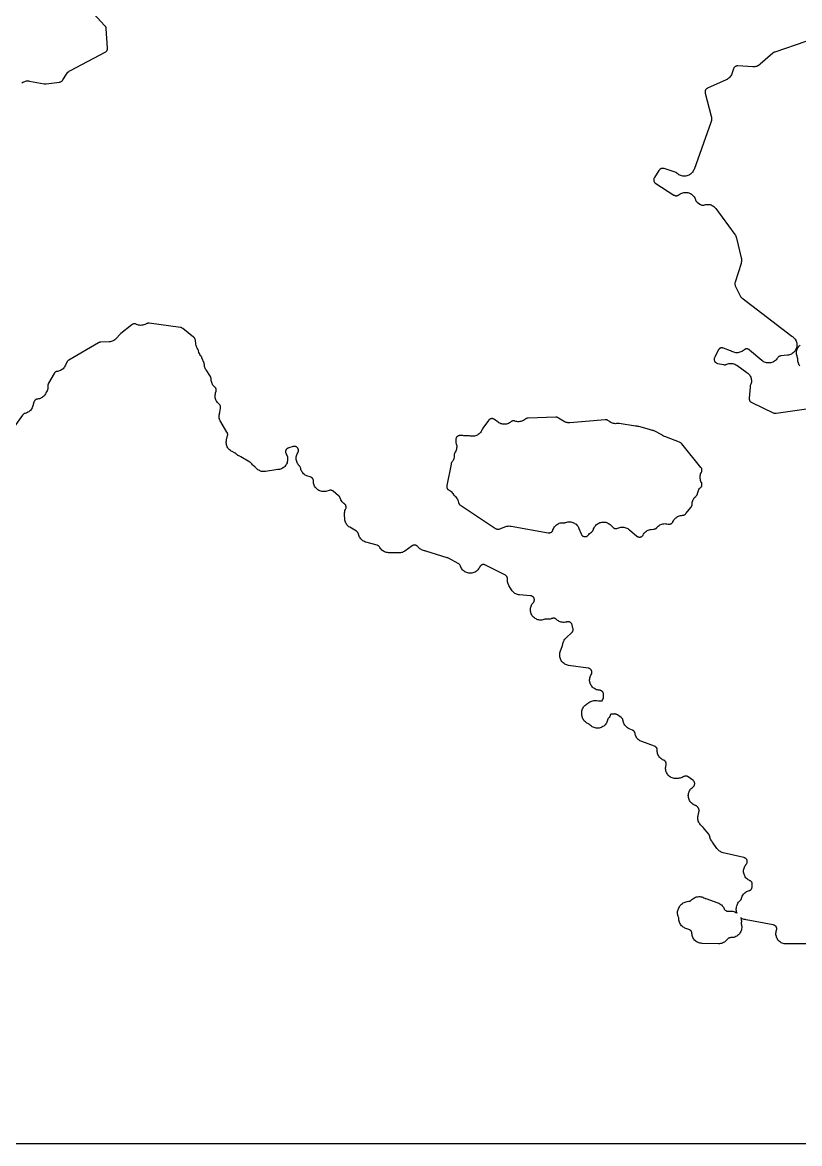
# Model space of a CAD drawing. Header units: metres. Extents: x 0 to 400, y 0 to 202.
# Drawn here: x 145.3 to 194, y -0.3 to 70 of the extents above; entities that cross this region are included whole.
import ezdxf

# ---------------------------------------------------------------- set-up
doc = ezdxf.new("R2010")
doc.units = ezdxf.units.M

msp = doc.modelspace()

# ---------------------------------------------------------------- linework, layer by layer
for points in [[(-0.252, 202.1856), (-0.252, 0.0146), (-0.25, -0.0264), (-0.247, -0.0474), (-0.241, -0.0694), (-0.231, -0.0974), (-0.221, -0.1194), (-0.208, -0.1404), (-0.195, -0.1584), (-0.177, -0.1774), (-0.158, -0.1954), (-0.14, -0.2084), (-0.119, -0.2214), (-0.097, -0.2314), (-0.069, -0.2414), (-0.047, -0.2474), (-0.026, -0.2504), (0.015, -0.2524), (399.985, -0.2524)], [(145.259, 66.1966), (145.312, 66.2296), (145.369, 66.2566), (145.428, 66.2786), (145.489, 66.2936), (145.551, 66.3036), (145.613, 66.3076), (145.676, 66.3056), (145.738, 66.2966), (146.652, 66.1286), (146.697, 66.1236), (146.724, 66.1226), (146.764, 66.1256), (147.611, 66.2346), (147.651, 66.2426), (147.677, 66.2496), (147.699, 66.2586), (147.721, 66.2696), (147.742, 66.2836), (147.76, 66.2976), (147.777, 66.3136), (147.795, 66.3346), (147.819, 66.3686), (148.053, 66.7396), (148.092, 66.7956), (148.137, 66.8476), (148.188, 66.8936), (148.243, 66.9346), (148.302, 66.9696), (150.473, 68.1006), (150.507, 68.1196), (150.52, 68.1296), (150.542, 68.1486), (150.56, 68.1676), (150.574, 68.1856), (150.587, 68.2056), (150.597, 68.2266), (150.605, 68.2486), (150.612, 68.2726), (150.617, 68.2976), (150.618, 68.3216), (150.618, 68.3606), (150.535, 69.5866), (150.53, 69.6266), (150.525, 69.6476), (150.518, 69.6706), (150.506, 69.6976), (150.496, 69.7176), (150.485, 69.7336), (150.459, 69.7636), (149.058, 71.2916)], [(194.362, 68.7726), (192.413, 68.1186), (192.372, 68.1026), (192.349, 68.0906), (192.331, 68.0796), (192.3, 68.0536), (191.503, 67.3476), (191.453, 67.3076), (191.4, 67.2726), (191.343, 67.2436), (191.284, 67.2196), (191.223, 67.2026), (191.16, 67.1906), (191.096, 67.1846), (191.033, 67.1856), (190.101, 67.2436), (190.057, 67.2446), (190.032, 67.2426), (190.012, 67.2386), (189.988, 67.2316), (189.962, 67.2206), (189.939, 67.2086), (189.92, 67.1956), (189.9, 67.1796), (189.882, 67.1606), (189.867, 67.1426), (189.852, 67.1206), (189.84, 67.0976), (189.825, 67.0606), (189.719, 66.7506), (189.694, 66.6886), (189.663, 66.6296), (189.626, 66.5746), (189.583, 66.5226), (189.535, 66.4756), (189.483, 66.4346), (189.426, 66.3986), (189.367, 66.3686), (188.209, 65.8596), (188.174, 65.8416), (188.15, 65.8266), (188.129, 65.8096), (188.111, 65.7926), (188.095, 65.7736), (188.081, 65.7536), (188.069, 65.7306), (188.058, 65.7066), (188.051, 65.6846), (188.047, 65.6606), (188.044, 65.6306), (188.044, 65.6076), (188.046, 65.5856), (188.056, 65.5426), (188.435, 64.0966), (188.448, 64.0336), (188.455, 63.9686), (188.455, 63.9036), (188.449, 63.8386), (188.437, 63.7746), (188.418, 63.7126), (187.356, 60.7676), (187.331, 60.7086), (187.301, 60.6526), (187.265, 60.5996), (187.224, 60.5506), (187.179, 60.5056), (187.13, 60.4656), (187.076, 60.4306), (187.02, 60.4006), (186.961, 60.3766), (186.9, 60.3576), (186.837, 60.3456), (186.773, 60.3406), (186.709, 60.3406), (186.646, 60.3476), (186.584, 60.3606), (186.523, 60.3796), (186.464, 60.4046), (186.408, 60.4346), (186.355, 60.4706), (186.306, 60.5116), (186.276, 60.5396), (186.258, 60.5526), (186.239, 60.5646), (186.213, 60.5766), (186.175, 60.5916), (185.476, 60.8136), (185.436, 60.8246), (185.41, 60.8286), (185.383, 60.8296), (185.36, 60.8286), (185.335, 60.8246), (185.307, 60.8176), (185.285, 60.8096), (185.264, 60.7996), (185.242, 60.7856), (185.219, 60.7686), (185.202, 60.7526), (185.186, 60.7336), (185.16, 60.6976), (184.877, 60.2506), (184.857, 60.2146), (184.846, 60.1886), (184.838, 60.1666), (184.833, 60.1436), (184.83, 60.1176), (184.83, 60.0956), (184.832, 60.0706), (184.836, 60.0456), (184.842, 60.0226), (184.853, 59.9956), (184.862, 59.9766), (184.875, 59.9566), (184.892, 59.9346), (184.907, 59.9196), (184.926, 59.9026), (184.961, 59.8786), (186.095, 59.1616), (186.131, 59.1416), (186.157, 59.1306), (186.179, 59.1226), (186.203, 59.1176), (186.227, 59.1146), (186.249, 59.1146), (186.274, 59.1166), (186.302, 59.1206), (186.325, 59.1276), (186.345, 59.1346), (186.368, 59.1466), (186.39, 59.1606), (186.428, 59.1906), (186.479, 59.2266), (186.534, 59.2576), (186.591, 59.2836), (186.65, 59.3036), (186.712, 59.3176), (186.774, 59.3266), (186.837, 59.3286), (186.899, 59.3246), (186.961, 59.3146), (187.022, 59.2986), (187.081, 59.2776), (187.138, 59.2496), (187.191, 59.2176), (187.241, 59.1796), (187.288, 59.1376), (187.33, 59.0906), (187.367, 59.0396), (187.399, 58.9866), (187.426, 58.9296), (187.448, 58.8706), (187.455, 58.8456), (187.464, 58.8226), (187.475, 58.8016), (187.489, 58.7806), (187.504, 58.7626), (187.522, 58.7436), (187.552, 58.7186), (187.729, 58.5826), (187.762, 58.5596), (187.784, 58.5476), (187.809, 58.5376), (187.835, 58.5286), (187.855, 58.5246), (187.878, 58.5226), (187.908, 58.5216), (187.931, 58.5236), (187.953, 58.5276), (187.979, 58.5356), (188.008, 58.5446), (188.041, 58.5546), (188.104, 58.5686), (188.169, 58.5756), (188.233, 58.5756), (188.298, 58.5706), (188.361, 58.5576), (188.423, 58.5396), (188.483, 58.5146), (188.54, 58.4846), (188.594, 58.4486), (188.644, 58.4076), (188.689, 58.3616), (188.73, 58.3106), (189.911, 56.6946), (189.946, 56.6416), (189.976, 56.5846), (190, 56.5246), (190.018, 56.4636), (190.313, 55.2286), (190.324, 55.1706), (190.33, 55.1116), (190.331, 55.0526), (190.326, 54.9946), (190.315, 54.9366), (190.3, 54.8796), (189.922, 53.7026), (189.911, 53.6616), (189.907, 53.6376), (189.906, 53.6166), (189.906, 53.5926), (189.909, 53.5676), (189.913, 53.5476), (189.922, 53.5226), (189.938, 53.4826), (190.248, 52.8436), (190.266, 52.8106), (190.28, 52.7896), (190.295, 52.7716), (190.312, 52.7546), (190.341, 52.7296), (193.476, 50.3306), (193.514, 50.3046), (193.565, 50.2666), (193.611, 50.2236), (193.653, 50.1766), (193.691, 50.1256), (193.723, 50.0706), (193.75, 50.0136), (193.771, 49.9536), (193.786, 49.8926), (193.795, 49.8296), (193.798, 49.7666), (193.795, 49.7036), (193.785, 49.6406), (193.77, 49.5796), (193.748, 49.5196), (193.721, 49.4626), (193.689, 49.4086), (193.651, 49.3576), (193.608, 49.3106), (193.561, 49.2676), (193.511, 49.2306), (193.456, 49.1976), (193.399, 49.1706), (193.34, 49.1486), (193.278, 49.1336), (193.216, 49.1236), (192.786, 49.0806), (192.747, 49.0746), (192.727, 49.0696), (192.707, 49.0626), (192.68, 49.0496), (192.66, 49.0386), (192.643, 49.0256), (192.622, 49.0076), (192.609, 48.9926), (192.595, 48.9746), (192.577, 48.9456), (192.54, 48.8926), (192.497, 48.8426), (192.45, 48.7976), (192.398, 48.7576), (192.343, 48.7226), (192.284, 48.6936), (192.223, 48.6706), (192.159, 48.6546), (192.095, 48.6446), (192.029, 48.6406), (191.964, 48.6436), (191.899, 48.6536), (191.836, 48.6696), (191.774, 48.6916), (191.715, 48.7206), (191.66, 48.7546), (191.608, 48.7946), (190.834, 49.4516), (190.801, 49.4766), (190.778, 49.4906), (190.757, 49.5006), (190.732, 49.5106), (190.708, 49.5166), (190.684, 49.5206), (190.66, 49.5216), (190.632, 49.5206), (190.61, 49.5176), (190.587, 49.5116), (190.56, 49.5026), (190.539, 49.4926), (190.518, 49.4796), (190.483, 49.4536), (190.451, 49.4276), (190.4, 49.3896), (190.345, 49.3576), (190.286, 49.3296), (190.226, 49.3086), (190.164, 49.2936), (190.1, 49.2846), (190.036, 49.2816), (189.972, 49.2856), (189.908, 49.2956), (189.846, 49.3116), (189.786, 49.3336), (189.729, 49.3616), (189.694, 49.3836), (189.67, 49.3966), (189.634, 49.4106), (189.201, 49.5676), (189.165, 49.5786), (189.139, 49.5836), (189.115, 49.5866), (189.095, 49.5866), (189.068, 49.5846), (189.042, 49.5796), (189.018, 49.5726), (188.997, 49.5646), (188.977, 49.5536), (188.956, 49.5396), (188.937, 49.5246), (188.92, 49.5086), (188.903, 49.4886), (188.889, 49.4696), (188.87, 49.4346), (188.651, 48.9976), (188.635, 48.9586), (188.627, 48.9346), (188.621, 48.9096), (188.619, 48.8846), (188.618, 48.8576), (188.621, 48.8326), (188.625, 48.8106), (188.633, 48.7846), (188.643, 48.7586), (188.654, 48.7386), (188.667, 48.7196), (188.684, 48.6986), (188.702, 48.6816), (188.72, 48.6676), (188.746, 48.6506), (188.767, 48.6396), (188.789, 48.6316), (188.833, 48.6186), (189.206, 48.5356), (189.247, 48.5296), (189.274, 48.5276), (189.294, 48.5276), (189.317, 48.5306), (189.343, 48.5366), (189.369, 48.5446), (189.404, 48.5596), (189.465, 48.5826), (189.529, 48.5986), (189.593, 48.6086), (189.658, 48.6116), (189.724, 48.6086), (189.788, 48.5986), (189.852, 48.5816), (189.913, 48.5596), (189.972, 48.5306), (190.027, 48.4966), (190.672, 48.0496), (190.722, 48.0106), (190.768, 47.9676), (190.81, 47.9206), (190.847, 47.8686), (190.879, 47.8146), (190.905, 47.7566), (190.925, 47.6976), (190.94, 47.6356), (190.949, 47.5736), (190.951, 47.5106), (190.947, 47.4476), (190.937, 47.3846), (190.922, 47.3236), (190.9, 47.2646), (190.882, 47.2206), (190.874, 47.1976), (190.868, 47.1706), (190.863, 47.1296), (190.813, 46.4346), (190.813, 46.3936), (190.814, 46.3686), (190.819, 46.3466), (190.826, 46.3226), (190.836, 46.2966), (190.849, 46.2716), (190.861, 46.2516), (190.875, 46.2346), (190.891, 46.2176), (190.913, 46.2006), (190.934, 46.1856), (190.968, 46.1676), (192.32, 45.5176), (192.357, 45.5026), (192.379, 45.4956), (192.405, 45.4896), (192.428, 45.4876), (192.451, 45.4876), (192.493, 45.4916), (194.543, 45.7936)], [(208.071, 12.2516), (193.135, 12.2516), (193.07, 12.2546), (193.006, 12.2646), (192.944, 12.2806), (192.883, 12.3026), (192.824, 12.3306), (192.769, 12.3646), (192.718, 12.4036), (192.67, 12.4476), (192.628, 12.4966), (192.59, 12.5496), (192.558, 12.6056), (192.531, 12.6646), (192.511, 12.7256), (192.496, 12.7896), (192.489, 12.8536), (192.487, 12.9186), (192.492, 12.9826), (192.504, 13.0466), (192.522, 13.1086), (192.527, 13.1256), (192.534, 13.1506), (192.537, 13.1716), (192.537, 13.1976), (192.536, 13.2226), (192.532, 13.2436), (192.525, 13.2706), (192.517, 13.2936), (192.506, 13.3156), (192.493, 13.3366), (192.478, 13.3566), (192.463, 13.3736), (192.444, 13.3896), (192.423, 13.4046), (192.402, 13.4176), (192.379, 13.4286), (192.358, 13.4356), (192.319, 13.4446), (190.624, 13.7646), (190.562, 13.7736), (190.499, 13.7856), (190.438, 13.8046), (190.378, 13.8286), (190.322, 13.8576), (190.28, 13.8866), (190.298, 13.8326), (190.312, 13.7686), (190.32, 13.7036), (190.322, 13.6386), (190.316, 13.5736), (190.313, 13.5436), (190.312, 13.5186), (190.313, 13.4936), (190.317, 13.4706), (190.319, 13.4646), (190.333, 13.4016), (190.34, 13.3376), (190.342, 13.2726), (190.336, 13.2086), (190.325, 13.1446), (190.307, 13.0826), (190.283, 13.0226), (190.253, 12.9656), (190.218, 12.9116), (190.177, 12.8606), (190.132, 12.8146), (190.082, 12.7736), (190.029, 12.7376), (189.972, 12.7076), (189.912, 12.6826), (189.85, 12.6636), (189.787, 12.6516), (189.723, 12.6456), (189.683, 12.6456), (189.658, 12.6456), (189.628, 12.6446), (189.602, 12.6416), (189.578, 12.6366), (189.556, 12.6296), (189.533, 12.6196), (189.512, 12.6086), (189.491, 12.5946), (189.474, 12.5796), (189.455, 12.5606), (189.442, 12.5436), (189.438, 12.5376), (189.42, 12.5156), (189.399, 12.4886), (189.355, 12.4426), (189.307, 12.4016), (189.256, 12.3656), (189.201, 12.3336), (189.143, 12.3086), (189.083, 12.2886), (189.022, 12.2746), (188.959, 12.2666), (188.896, 12.2646), (187.858, 12.2856), (187.793, 12.2906), (187.728, 12.3016), (187.665, 12.3186), (187.605, 12.3426), (187.546, 12.3726), (187.492, 12.4086), (187.441, 12.4496), (187.394, 12.4946), (187.352, 12.5456), (187.316, 12.5996), (187.285, 12.6576), (187.26, 12.7176), (187.241, 12.7806), (187.229, 12.8446), (187.223, 12.9096), (187.223, 12.9306), (187.219, 12.9586), (187.213, 12.9846), (187.207, 13.0036), (187.197, 13.0256), (187.185, 13.0456), (187.168, 13.0686), (187.152, 13.0876), (187.138, 13.1006), (187.117, 13.1166), (187.093, 13.1326), (187.073, 13.1426), (187.039, 13.1556), (186.85, 13.2186), (186.789, 13.2416), (186.731, 13.2716), (186.676, 13.3066), (186.625, 13.3476), (186.578, 13.3926), (186.536, 13.4426), (186.5, 13.4966), (186.468, 13.5536), (186.443, 13.6136), (186.424, 13.6766), (186.412, 13.7406), (186.406, 13.8056), (186.404, 13.8316), (186.401, 13.8686), (186.395, 13.8956), (186.388, 13.9196), (186.37, 13.9636), (186.35, 14.0236), (186.335, 14.0846), (186.326, 14.1476), (186.323, 14.2116), (186.327, 14.2746), (186.336, 14.3376), (186.352, 14.3996), (186.374, 14.4596), (186.402, 14.5166), (186.435, 14.5706), (186.454, 14.5976), (186.471, 14.6236), (186.49, 14.6516), (186.531, 14.7016), (186.577, 14.7466), (186.627, 14.7876), (186.681, 14.8226), (186.738, 14.8526), (186.797, 14.8766), (186.859, 14.8946), (186.922, 14.9066), (187.039, 14.9226), (187.079, 14.9296), (187.1, 14.9356), (187.122, 14.9446), (187.146, 14.9576), (187.164, 14.9686), (187.183, 14.9846), (187.225, 15.0256), (187.235, 15.0356), (187.285, 15.0786), (187.338, 15.1156), (187.395, 15.1476), (187.455, 15.1736), (187.518, 15.1936), (187.582, 15.2066), (187.647, 15.2136), (187.712, 15.2136), (187.777, 15.2076), (187.841, 15.1946), (187.904, 15.1756), (187.964, 15.1496), (188.022, 15.1186), (188.028, 15.1146), (188.052, 15.1026), (188.087, 15.0886), (188.855, 14.8216), (188.914, 14.7976), (188.971, 14.7686), (189.024, 14.7326), (189.074, 14.6926), (189.119, 14.6486), (189.16, 14.5986), (189.196, 14.5466), (189.226, 14.4896), (189.235, 14.4676), (189.252, 14.4336), (189.264, 14.4146), (189.282, 14.3916), (189.298, 14.3746), (189.316, 14.3596), (189.338, 14.3426), (189.359, 14.3306), (189.38, 14.3216), (189.406, 14.3126), (189.429, 14.3066), (189.451, 14.3046), (189.494, 14.3026), (189.664, 14.3056), (189.729, 14.3036), (189.794, 14.2946), (189.857, 14.2796), (189.919, 14.2576), (189.978, 14.2296), (190.035, 14.1956), (190.045, 14.1876), (190.042, 14.1956), (190.024, 14.2566), (190.011, 14.3196), (190.005, 14.3836), (190.005, 14.4466), (190.011, 14.5106), (190.019, 14.5646), (190.032, 14.6286), (190.051, 14.6906), (190.076, 14.7506), (190.108, 14.8086), (190.144, 14.8616), (190.186, 14.9116), (190.233, 14.9576), (190.255, 14.9766), (190.271, 14.9936), (190.288, 15.0156), (190.299, 15.0336), (190.309, 15.0546), (190.319, 15.0786), (190.331, 15.1256), (190.352, 15.1886), (190.378, 15.2486), (190.411, 15.3066), (190.449, 15.3596), (190.493, 15.4096), (190.541, 15.4546), (190.593, 15.4936), (190.65, 15.5286), (190.709, 15.5566), (190.771, 15.5786), (190.825, 15.5946), (190.846, 15.6036), (190.866, 15.6146), (190.887, 15.6286), (190.909, 15.6466), (190.925, 15.6636), (190.939, 15.6816), (190.953, 15.7026), (190.966, 15.7286), (190.975, 15.7506), (190.981, 15.7726), (190.988, 15.8136), (191.003, 15.9406), (191.006, 15.9796), (191.006, 16.0016), (191.003, 16.0266), (190.998, 16.0496), (190.991, 16.0716), (190.981, 16.0946), (190.97, 16.1146), (190.956, 16.1356), (190.942, 16.1526), (190.925, 16.1696), (190.906, 16.1856), (190.886, 16.1986), (190.865, 16.2106), (190.858, 16.2136), (190.8, 16.2406), (190.746, 16.2736), (190.695, 16.3116), (190.649, 16.3546), (190.606, 16.4016), (190.569, 16.4526), (190.536, 16.5076), (190.509, 16.5646), (190.488, 16.6246), (190.473, 16.6856), (190.464, 16.7486), (190.461, 16.8126), (190.464, 16.8756), (190.474, 16.9386), (190.489, 16.9996), (190.511, 17.0596), (190.538, 17.1166), (190.57, 17.1706), (190.608, 17.2216), (190.616, 17.2306), (190.643, 17.2646), (190.659, 17.2896), (190.669, 17.3076), (190.678, 17.3306), (190.686, 17.3586), (190.69, 17.3786), (190.692, 17.4046), (190.691, 17.4306), (190.689, 17.4556), (190.683, 17.4796), (190.676, 17.5026), (190.667, 17.5236), (190.655, 17.5456), (190.641, 17.5666), (190.625, 17.5846), (190.607, 17.6026), (190.588, 17.6166), (190.565, 17.6316), (190.545, 17.6426), (190.525, 17.6506), (190.483, 17.6616), (189.173, 17.9676), (189.115, 17.9836), (189.059, 18.0056), (189.006, 18.0316), (188.955, 18.0636), (188.907, 18.0996), (188.863, 18.1396), (188.822, 18.1836), (188.786, 18.2316), (188.517, 18.6226), (188.487, 18.6616), (188.459, 18.6956), (188.422, 18.7516), (188.39, 18.8126), (188.365, 18.8756), (188.347, 18.9416), (188.338, 18.9946), (188.331, 19.0226), (188.323, 19.0456), (188.311, 19.0726), (188.299, 19.0946), (188.276, 19.1266), (187.936, 19.5476), (187.909, 19.5776), (187.888, 19.5966), (187.85, 19.6266), (187.799, 19.6686), (187.753, 19.7166), (187.712, 19.7686), (187.677, 19.8246), (187.647, 19.8836), (187.624, 19.9456), (187.607, 20.0086), (187.597, 20.0746), (187.593, 20.1406), (187.596, 20.2066), (187.606, 20.2716), (187.622, 20.3356), (187.639, 20.3876), (187.645, 20.4156), (187.65, 20.4636), (187.66, 20.5256), (187.676, 20.5866), (187.689, 20.6216), (187.682, 20.6336), (187.652, 20.6906), (187.629, 20.7506), (187.628, 20.7526), (187.616, 20.7846), (187.604, 20.8076), (187.59, 20.8276), (187.574, 20.8476), (187.558, 20.8646), (187.539, 20.8796), (187.517, 20.8946), (187.495, 20.9056), (187.469, 20.9166), (187.453, 20.9216), (187.393, 20.9436), (187.336, 20.9706), (187.282, 21.0036), (187.231, 21.0416), (187.185, 21.0846), (187.142, 21.1316), (187.105, 21.1826), (187.073, 21.2366), (187.046, 21.2946), (187.025, 21.3536), (187.009, 21.4156), (187, 21.4776), (186.997, 21.5406), (187, 21.6046), (187.009, 21.6666), (187.025, 21.7286), (187.046, 21.7876), (187.073, 21.8446), (187.105, 21.8996), (187.143, 21.9506), (187.185, 21.9976), (187.232, 22.0396), (187.3, 22.0956), (187.328, 22.1216), (187.343, 22.1396), (187.359, 22.1616), (187.372, 22.1826), (187.381, 22.2006), (187.389, 22.2236), (187.395, 22.2476), (187.399, 22.2736), (187.4, 22.2976), (187.399, 22.3206), (187.395, 22.3476), (187.39, 22.3686), (187.383, 22.3906), (187.371, 22.4166), (187.359, 22.4366), (187.346, 22.4546), (187.331, 22.4726), (187.313, 22.4886), (187.281, 22.5136), (186.994, 22.7146), (186.959, 22.7356), (186.938, 22.7466), (186.916, 22.7546), (186.89, 22.7616), (186.864, 22.7666), (186.84, 22.7676), (186.817, 22.7666), (186.791, 22.7636), (186.766, 22.7576), (186.743, 22.7496), (186.721, 22.7396), (186.675, 22.7126), (186.614, 22.6816), (186.55, 22.6566), (186.485, 22.6386), (186.417, 22.6276), (186.358, 22.6206), (186.356, 22.6206), (186.295, 22.6106), (186.233, 22.6066), (186.17, 22.6086), (186.109, 22.6166), (186.048, 22.6306), (185.989, 22.6496), (185.932, 22.6756), (185.877, 22.7056), (185.826, 22.7416), (185.779, 22.7816), (185.736, 22.8266), (185.697, 22.8756), (185.663, 22.9276), (185.634, 22.9826), (185.61, 23.0406), (185.593, 23.1006), (185.581, 23.1616), (185.575, 23.2236), (185.575, 23.2856), (185.581, 23.3476), (185.593, 23.4086), (185.604, 23.4456), (185.612, 23.4816), (185.615, 23.5046), (185.616, 23.5296), (185.615, 23.5546), (185.61, 23.5806), (185.603, 23.6066), (185.596, 23.6256), (185.585, 23.6486), (185.569, 23.6736), (185.555, 23.6916), (185.537, 23.7096), (185.518, 23.7266), (185.499, 23.7396), (185.476, 23.7526), (185.444, 23.7656), (185.386, 23.7936), (185.332, 23.8276), (185.281, 23.8656), (185.235, 23.9096), (185.193, 23.9576), (185.155, 24.0086), (185.123, 24.0636), (185.097, 24.1216), (185.076, 24.1826), (185.062, 24.2446), (185.053, 24.3076), (185.051, 24.3716), (185.052, 24.4076), (185.05, 24.4336), (185.045, 24.4566), (185.039, 24.4776), (185.029, 24.5016), (185.017, 24.5266), (185.004, 24.5466), (184.988, 24.5656), (184.971, 24.5836), (184.951, 24.5996), (184.932, 24.6126), (184.911, 24.6236), (184.872, 24.6396), (184.084, 24.9216), (184.025, 24.9466), (183.969, 24.9766), (183.915, 25.0126), (183.866, 25.0536), (183.821, 25.0986), (183.78, 25.1486), (183.745, 25.2026), (183.715, 25.2586), (183.691, 25.3186), (183.673, 25.3796), (183.661, 25.4426), (183.661, 25.4446), (183.654, 25.4746), (183.647, 25.4966), (183.637, 25.5176), (183.623, 25.5416), (183.609, 25.5626), (183.594, 25.5796), (183.577, 25.5956), (183.554, 25.6116), (183.532, 25.6256), (183.496, 25.6426), (183.303, 25.7246), (183.246, 25.7516), (183.193, 25.7846), (183.143, 25.8216), (183.096, 25.8636), (183.054, 25.9106), (183.017, 25.9606), (182.985, 26.0136), (182.958, 26.0706), (182.936, 26.1296), (182.921, 26.1896), (182.911, 26.2516), (182.91, 26.2606), (182.906, 26.2786), (182.899, 26.3006), (182.889, 26.3226), (182.876, 26.3446), (182.861, 26.3666), (182.847, 26.3826), (182.829, 26.4006), (182.797, 26.4276), (182.56, 26.6006), (182.527, 26.6226), (182.509, 26.6316), (182.485, 26.6416), (182.46, 26.6496), (182.441, 26.6536), (182.413, 26.6566), (182.388, 26.6566), (182.37, 26.6556), (182.344, 26.6506), (182.281, 26.6416), (182.218, 26.6396), (182.154, 26.6436), (182.138, 26.6466), (182.129, 26.6156), (182.105, 26.5566), (182.076, 26.4996), (182.04, 26.4456), (182, 26.3956), (181.987, 26.3816), (181.974, 26.3636), (181.963, 26.3436), (181.951, 26.3196), (181.943, 26.2946), (181.934, 26.2596), (181.916, 26.1996), (181.892, 26.1406), (181.863, 26.0856), (181.828, 26.0326), (181.789, 25.9836), (181.744, 25.9386), (181.696, 25.8976), (181.644, 25.8626), (181.589, 25.8316), (181.531, 25.8076), (181.471, 25.7886), (181.409, 25.7746), (181.346, 25.7676), (181.283, 25.7666), (181.22, 25.7726), (181.158, 25.7836), (181.098, 25.8006), (181.039, 25.8236), (180.983, 25.8526), (180.93, 25.8866), (180.88, 25.9256), (180.835, 25.9686), (180.817, 25.9876), (180.794, 26.0076), (180.774, 26.0226), (180.754, 26.0346), (180.707, 26.0556), (180.651, 26.0856), (180.598, 26.1196), (180.549, 26.1596), (180.503, 26.2036), (180.463, 26.2516), (180.427, 26.3036), (180.396, 26.3586), (180.371, 26.4166), (180.352, 26.4766), (180.339, 26.5386), (180.337, 26.5546), (180.329, 26.5966), (180.32, 26.6616), (180.318, 26.7276), (180.322, 26.7926), (180.333, 26.8576), (180.351, 26.9206), (180.374, 26.9816), (180.404, 27.0396), (180.439, 27.0946), (180.48, 27.1466), (180.526, 27.1936), (180.576, 27.2356), (180.63, 27.2716), (180.681, 27.3026), (180.703, 27.3186), (180.723, 27.3366), (180.773, 27.3786), (180.827, 27.4146), (180.884, 27.4446), (180.944, 27.4686), (181.007, 27.4876), (181.07, 27.4996), (181.135, 27.5056), (181.2, 27.5046), (181.264, 27.4966), (181.382, 27.4776), (181.425, 27.4726), (181.449, 27.4726), (181.463, 27.4736), (181.527, 27.4756), (181.592, 27.4716), (181.604, 27.4696), (181.606, 27.4786), (181.628, 27.5386), (181.655, 27.5956), (181.664, 27.6116), (181.675, 27.6376), (181.682, 27.6576), (181.687, 27.6816), (181.69, 27.7066), (181.691, 27.7486), (181.687, 27.8816), (181.684, 27.9196), (181.679, 27.9466), (181.672, 27.9716), (181.664, 27.9926), (181.652, 28.0156), (181.64, 28.0346), (181.624, 28.0556), (181.608, 28.0716), (181.589, 28.0876), (181.568, 28.1026), (181.549, 28.1136), (181.525, 28.1246), (181.501, 28.1326), (181.479, 28.1376), (181.452, 28.1416), (181.434, 28.1426), (181.372, 28.1476), (181.311, 28.1596), (181.251, 28.1776), (181.193, 28.2006), (181.138, 28.2296), (181.086, 28.2626), (181.037, 28.3016), (180.992, 28.3446), (180.951, 28.3916), (180.916, 28.4426), (180.885, 28.4966), (180.859, 28.5536), (180.84, 28.6126), (180.826, 28.6736), (180.817, 28.7346), (180.815, 28.7976), (180.819, 28.8596), (180.828, 28.9206), (180.844, 28.9806), (180.865, 29.0396), (180.892, 29.0956), (180.924, 29.1486), (180.924, 29.1496), (180.935, 29.1706), (180.944, 29.1906), (180.95, 29.2116), (180.954, 29.2366), (180.957, 29.2656), (180.957, 29.2886), (180.955, 29.3096), (180.949, 29.3376), (180.942, 29.3596), (180.932, 29.3826), (180.921, 29.4036), (180.907, 29.4236), (180.89, 29.4436), (180.87, 29.4636), (180.852, 29.4776), (180.836, 29.4886), (180.812, 29.5006), (180.788, 29.5106), (180.765, 29.5176), (180.726, 29.5246), (179.502, 29.6946), (179.44, 29.7066), (179.379, 29.7246), (179.32, 29.7476), (179.264, 29.7776), (179.211, 29.8116), (179.161, 29.8516), (179.116, 29.8956), (179.075, 29.9446), (179.039, 29.9966), (179.009, 30.0526), (178.984, 30.1106), (178.964, 30.1706), (178.951, 30.2336), (178.944, 30.2966), (178.943, 30.3596), (178.949, 30.4226), (178.96, 30.4846), (178.978, 30.5456), (179.114, 30.9436), (179.125, 30.9836), (179.133, 31.0306), (179.135, 31.0406), (179.138, 31.0656), (179.151, 31.1236), (179.17, 31.1806), (179.194, 31.2346), (179.223, 31.2876), (179.257, 31.3366), (179.295, 31.3826), (179.337, 31.4246), (179.693, 31.7516), (179.721, 31.7806), (179.734, 31.7966), (179.75, 31.8206), (179.762, 31.8446), (179.771, 31.8666), (179.778, 31.8906), (179.782, 31.9156), (179.784, 31.9406), (179.784, 31.9616), (179.781, 31.9866), (179.771, 32.0296), (179.713, 32.2366), (179.701, 32.2736), (179.691, 32.2946), (179.678, 32.3186), (179.666, 32.3356), (179.651, 32.3526), (179.632, 32.3706), (179.611, 32.3866), (179.59, 32.4006), (179.57, 32.4106), (179.547, 32.4196), (179.525, 32.4266), (179.499, 32.4306), (179.475, 32.4326), (179.455, 32.4326), (179.427, 32.4296), (179.387, 32.4206), (179.359, 32.4136), (179.296, 32.3996), (179.231, 32.3926), (179.166, 32.3926), (179.102, 32.3976), (179.038, 32.4106), (178.976, 32.4286), (178.916, 32.4536), (178.858, 32.4836), (178.804, 32.5206), (178.754, 32.5616), (178.718, 32.5946), (178.697, 32.6106), (178.676, 32.6236), (178.657, 32.6326), (178.633, 32.6416), (178.609, 32.6486), (178.586, 32.6526), (178.564, 32.6536), (178.537, 32.6526), (178.511, 32.6496), (178.49, 32.6456), (178.465, 32.6376), (178.463, 32.6366), (178.435, 32.6276), (178.405, 32.6166), (178.345, 32.6036), (178.285, 32.5946), (178.223, 32.5926), (178.162, 32.5956), (178.134, 32.6006), (178.104, 32.6026), (178.081, 32.6026), (178.055, 32.5996), (178.029, 32.5936), (178.008, 32.5876), (178.002, 32.5856), (177.949, 32.5666), (177.888, 32.5506), (177.826, 32.5406), (177.763, 32.5366), (177.701, 32.5386), (177.638, 32.5476), (177.577, 32.5616), (177.517, 32.5826), (177.46, 32.6086), (177.405, 32.6396), (177.354, 32.6766), (177.307, 32.7176), (177.264, 32.7636), (177.225, 32.8136), (177.192, 32.8666), (177.163, 32.9226), (177.141, 32.9816), (177.124, 33.0416), (177.113, 33.1046), (177.108, 33.1666), (177.11, 33.2296), (177.117, 33.2926), (177.13, 33.3536), (177.15, 33.4136), (177.175, 33.4716), (177.206, 33.5266), (177.241, 33.5786), (177.282, 33.6266), (177.299, 33.6446), (177.313, 33.6626), (177.328, 33.6876), (177.338, 33.7086), (177.345, 33.7296), (177.352, 33.7576), (177.356, 33.7816), (177.357, 33.8056), (177.356, 33.8296), (177.352, 33.8536), (177.345, 33.8816), (177.338, 33.9026), (177.328, 33.9236), (177.313, 33.9486), (177.298, 33.9676), (177.283, 33.9846), (177.264, 34.0016), (177.241, 34.0176), (177.22, 34.0296), (177.201, 34.0386), (177.175, 34.0466), (177.15, 34.0526), (177.112, 34.0576), (176.431, 34.1116), (176.369, 34.1196), (176.308, 34.1336), (176.249, 34.1526), (176.193, 34.1776), (176.138, 34.2086), (176.087, 34.2436), (176.04, 34.2836), (175.996, 34.3286), (175.957, 34.3776), (175.923, 34.4296), (175.765, 34.6986), (175.764, 34.6996), (175.733, 34.7556), (175.707, 34.8136), (175.687, 34.8746), (175.673, 34.9366), (175.665, 35.0006), (175.663, 35.0646), (175.665, 35.0856), (175.665, 35.0936), (175.667, 35.1406), (175.666, 35.1626), (175.662, 35.1846), (175.655, 35.2106), (175.646, 35.2346), (175.635, 35.2556), (175.622, 35.2766), (175.608, 35.2946), (175.589, 35.3136), (175.57, 35.3306), (175.549, 35.3456), (175.514, 35.3656), (174.292, 35.9806), (174.253, 35.9976), (174.23, 36.0056), (174.209, 36.0106), (174.183, 36.0136), (174.159, 36.0146), (174.136, 36.0136), (174.109, 36.0086), (174.086, 36.0026), (174.065, 35.9946), (174.041, 35.9836), (174.022, 35.9716), (174.004, 35.9576), (173.985, 35.9406), (173.969, 35.9226), (173.953, 35.9016), (173.941, 35.8806), (173.924, 35.8456), (173.894, 35.7906), (173.859, 35.7376), (173.818, 35.6886), (173.773, 35.6436), (173.724, 35.6036), (173.671, 35.5686), (173.615, 35.5386), (173.557, 35.5146), (173.496, 35.4956), (173.434, 35.4836), (173.371, 35.4776), (173.307, 35.4776), (173.244, 35.4836), (173.182, 35.4956), (173.121, 35.5146), (173.063, 35.5386), (173.007, 35.5686), (172.954, 35.6036), (172.905, 35.6436), (172.86, 35.6886), (172.819, 35.7376), (172.784, 35.7896), (172.754, 35.8456), (172.73, 35.9046), (172.715, 35.9456), (172.705, 35.9656), (172.692, 35.9876), (172.677, 36.0076), (172.662, 36.0236), (172.644, 36.0396), (172.622, 36.0566), (172.588, 36.0766), (171.966, 36.4106), (171.931, 36.4276), (171.894, 36.4416), (170.555, 36.8636), (170.517, 36.8746), (170.479, 36.8796), (170.415, 36.8936), (170.353, 36.9126), (170.292, 36.9386), (170.235, 36.9706), (170.181, 37.0076), (170.132, 37.0496), (170.086, 37.0976), (170.046, 37.1486), (170.035, 37.1616), (170.019, 37.1766), (170, 37.1916), (169.977, 37.2066), (169.957, 37.2166), (169.933, 37.2266), (169.91, 37.2336), (169.89, 37.2376), (169.864, 37.2396), (169.838, 37.2396), (169.816, 37.2376), (169.794, 37.2336), (169.768, 37.2256), (169.746, 37.2166), (169.725, 37.2056), (169.691, 37.1836), (169.248, 36.8626), (169.197, 36.8296), (169.144, 36.8016), (169.088, 36.7776), (169.03, 36.7606), (168.97, 36.7476), (168.91, 36.7406), (168.85, 36.7396), (168.219, 36.7576), (168.154, 36.7626), (168.09, 36.7746), (168.027, 36.7926), (167.967, 36.8166), (167.909, 36.8466), (167.855, 36.8826), (167.804, 36.9236), (167.758, 36.9686), (167.717, 37.0196), (167.681, 37.0736), (167.655, 37.1156), (167.64, 37.1366), (167.625, 37.1526), (167.606, 37.1696), (167.584, 37.1856), (167.565, 37.1966), (167.542, 37.2076), (167.503, 37.2206), (166.791, 37.4276), (166.731, 37.4476), (166.673, 37.4736), (166.619, 37.5056), (166.568, 37.5426), (166.52, 37.5846), (166.477, 37.6306), (166.439, 37.6806), (166.405, 37.7336), (166.377, 37.7906), (166.355, 37.8496), (166.338, 37.9106), (166.333, 37.9356), (166.325, 37.9596), (166.316, 37.9806), (166.304, 38.0036), (166.291, 38.0236), (166.275, 38.0426), (166.258, 38.0596), (166.24, 38.0746), (166.206, 38.0976), (165.791, 38.3496), (165.741, 38.3846), (165.694, 38.4226), (165.65, 38.4656), (165.611, 38.5126), (165.577, 38.5626), (165.547, 38.6166), (165.523, 38.6726), (165.504, 38.7306), (165.49, 38.7896), (165.482, 38.8506), (165.459, 39.1286), (165.457, 39.1946), (165.462, 39.2616), (165.474, 39.3276), (165.492, 39.3916), (165.517, 39.4536), (165.534, 39.4916), (165.55, 39.5306), (165.557, 39.5536), (165.561, 39.5756), (165.563, 39.6026), (165.562, 39.6306), (165.56, 39.6536), (165.555, 39.6766), (165.547, 39.6996), (165.535, 39.7266), (165.525, 39.7456), (165.512, 39.7636), (165.494, 39.7836), (165.474, 39.8036), (165.433, 39.8356), (165.429, 39.8386), (165.401, 39.8586), (165.352, 39.9036), (165.308, 39.9536), (165.27, 40.0066), (165.237, 40.0646), (165.21, 40.1256), (165.189, 40.1876), (165.187, 40.1956), (165.177, 40.2236), (165.166, 40.2456), (165.154, 40.2656), (165.14, 40.2846), (165.123, 40.3026), (165.093, 40.3296), (164.755, 40.6046), (164.724, 40.6286), (164.704, 40.6396), (164.683, 40.6496), (164.657, 40.6586), (164.63, 40.6656), (164.611, 40.6686), (164.586, 40.6696), (164.562, 40.6686), (164.538, 40.6656), (164.498, 40.6556), (164.346, 40.6096), (164.284, 40.5946), (164.221, 40.5856), (164.158, 40.5826), (164.095, 40.5856), (164.032, 40.5956), (163.97, 40.6106), (163.911, 40.6326), (163.853, 40.6596), (163.799, 40.6926), (163.748, 40.7306), (163.701, 40.7726), (163.659, 40.8206), (163.621, 40.8716), (163.588, 40.9256), (163.561, 40.9826), (163.54, 41.0426), (163.524, 41.1046), (163.515, 41.1676), (163.512, 41.2306), (163.512, 41.2656), (163.51, 41.2906), (163.505, 41.3146), (163.498, 41.3376), (163.489, 41.3616), (163.478, 41.3836), (163.467, 41.4006), (163.452, 41.4196), (163.433, 41.4396), (163.414, 41.4556), (163.397, 41.4686), (163.379, 41.4786), (163.355, 41.4886), (163.316, 41.5026), (163.173, 41.5436), (163.112, 41.5646), (163.053, 41.5916), (162.998, 41.6236), (162.946, 41.6616), (162.898, 41.7046), (162.854, 41.7516), (162.815, 41.8036), (162.782, 41.8586), (162.754, 41.9166), (162.732, 41.9766), (162.717, 42.0396), (162.709, 42.0776), (162.701, 42.1006), (162.691, 42.1266), (162.68, 42.1446), (162.665, 42.1666), (162.647, 42.1886), (162.631, 42.2036), (162.589, 42.2486), (162.551, 42.2976), (162.518, 42.3506), (162.49, 42.4066), (162.468, 42.4646), (162.451, 42.5246), (162.44, 42.5856), (162.435, 42.6476), (162.436, 42.7096), (162.443, 42.7716), (162.456, 42.8326), (162.475, 42.8916), (162.499, 42.9486), (162.529, 43.0036), (162.538, 43.0186), (162.556, 43.0536), (162.567, 43.0796), (162.574, 43.1036), (162.579, 43.1256), (162.581, 43.1526), (162.581, 43.1766), (162.578, 43.1996), (162.573, 43.2246), (162.565, 43.2506), (162.555, 43.2746), (162.545, 43.2926), (162.53, 43.3146), (162.514, 43.3336), (162.496, 43.3506), (162.477, 43.3666), (162.455, 43.3796), (162.431, 43.3926), (162.41, 43.4006), (162.387, 43.4076), (162.361, 43.4126), (162.338, 43.4136), (162.314, 43.4136), (162.287, 43.4106), (162.246, 43.4016), (161.969, 43.3246), (161.932, 43.3126), (161.91, 43.3026), (161.886, 43.2886), (161.866, 43.2746), (161.848, 43.2596), (161.829, 43.2396), (161.814, 43.2196), (161.801, 43.1976), (161.79, 43.1756), (161.782, 43.1546), (161.775, 43.1286), (161.771, 43.1056), (161.77, 43.0816), (161.771, 43.0536), (161.774, 43.0296), (161.78, 43.0086), (161.789, 42.9826), (161.799, 42.9606), (161.808, 42.9466), (161.838, 42.8896), (161.863, 42.8296), (161.882, 42.7676), (161.894, 42.7036), (161.9, 42.6386), (161.9, 42.5736), (161.893, 42.5096), (161.879, 42.4456), (161.86, 42.3836), (161.834, 42.3246), (161.802, 42.2676), (161.765, 42.2146), (161.723, 42.1646), (161.675, 42.1206), (161.624, 42.0806), (161.569, 42.0456), (161.511, 42.0176), (161.45, 41.9946), (161.387, 41.9776), (161.323, 41.9676), (161.293, 41.9636), (160.517, 41.8416), (160.455, 41.8346), (160.393, 41.8336), (160.331, 41.8396), (160.27, 41.8506), (160.21, 41.8676), (160.152, 41.8896), (160.096, 41.9186), (160.043, 41.9516), (159.994, 41.9896), (159.949, 42.0326), (159.908, 42.0796), (159.906, 42.0816), (159.885, 42.1046), (159.866, 42.1206), (159.853, 42.1306), (159.834, 42.1436), (159.822, 42.1516), (159.794, 42.1696), (159.74, 42.2136), (159.691, 42.2646), (159.648, 42.3196), (159.618, 42.3616), (159.601, 42.3816), (159.583, 42.3996), (159.565, 42.4136), (159.532, 42.4346), (158.961, 42.7646), (158.926, 42.7816), (158.897, 42.7936), (158.838, 42.8206), (158.782, 42.8526), (158.729, 42.8906), (158.68, 42.9336), (158.651, 42.9626), (158.628, 42.9816), (158.608, 42.9956), (158.574, 43.0136), (158.422, 43.0866), (158.367, 43.1166), (158.315, 43.1516), (158.267, 43.1916), (158.223, 43.2356), (158.183, 43.2836), (158.148, 43.3356), (158.119, 43.3906), (158.094, 43.4486), (158.076, 43.5076), (158.063, 43.5696), (158.056, 43.6316), (158.055, 43.6936), (158.061, 43.7566), (158.072, 43.8176), (158.137, 44.0956), (158.144, 44.1336), (158.146, 44.1576), (158.145, 44.1836), (158.143, 44.2076), (158.138, 44.2296), (158.13, 44.2556), (158.119, 44.2806), (158.101, 44.3136), (157.707, 44.9536), (157.677, 45.0076), (157.653, 45.0646), (157.634, 45.1236), (157.62, 45.1836), (157.613, 45.2446), (157.611, 45.3066), (157.615, 45.3686), (157.625, 45.4286), (157.641, 45.4886), (157.649, 45.5146), (157.658, 45.5546), (157.699, 45.8086), (157.703, 45.8486), (157.704, 45.8756), (157.702, 45.9006), (157.698, 45.9226), (157.691, 45.9446), (157.681, 45.9686), (157.669, 45.9926), (157.656, 46.0136), (157.641, 46.0316), (157.624, 46.0496), (157.587, 46.0806), (157.541, 46.1236), (157.499, 46.1716), (157.462, 46.2226), (157.43, 46.2776), (157.404, 46.3356), (157.383, 46.3956), (157.369, 46.4566), (157.36, 46.5196), (157.358, 46.5836), (157.362, 46.6466), (157.372, 46.7096), (157.388, 46.7706), (157.41, 46.8296), (157.416, 46.8426), (157.424, 46.8696), (157.429, 46.8906), (157.431, 46.9136), (157.432, 46.9436), (157.43, 46.9666), (157.426, 46.9876), (157.418, 47.0146), (157.408, 47.0386), (157.398, 47.0586), (157.384, 47.0806), (157.368, 47.0996), (157.353, 47.1156), (157.347, 47.1196), (157.301, 47.1616), (157.259, 47.2066), (157.222, 47.2556), (157.19, 47.3086), (157.163, 47.3636), (157.141, 47.4216), (157.124, 47.4806), (157.114, 47.5416), (157.109, 47.6026), (157.11, 47.6356), (157.108, 47.6656), (157.105, 47.6906), (157.099, 47.7136), (157.091, 47.7376), (157.081, 47.7586), (157.06, 47.7936), (156.79, 48.2036), (156.76, 48.2546), (156.735, 48.3076), (156.715, 48.3626), (156.699, 48.4196), (156.689, 48.4766), (156.684, 48.5356), (156.684, 48.5386), (156.68, 48.5676), (156.676, 48.5906), (156.663, 48.6286), (156.531, 48.9696), (156.515, 49.0066), (156.504, 49.0256), (156.489, 49.0466), (156.474, 49.0636), (156.434, 49.1176), (156.399, 49.1746), (156.37, 49.2346), (156.347, 49.2976), (156.308, 49.4276), (156.294, 49.4666), (156.283, 49.4916), (156.268, 49.5156), (156.238, 49.5606), (156.207, 49.6196), (156.182, 49.6816), (156.163, 49.7456), (156.151, 49.8116), (156.118, 50.0736), (156.11, 50.1146), (156.103, 50.1406), (156.095, 50.1616), (156.084, 50.1836), (156.071, 50.2046), (156.059, 50.2196), (156.041, 50.2386), (156.009, 50.2666), (155.326, 50.8106), (155.298, 50.8306), (155.281, 50.8406), (155.256, 50.8526), (155.237, 50.8596), (155.218, 50.8656), (155.179, 50.8716), (153.23, 51.1276), (153.191, 51.1316), (153.166, 51.1306), (153.142, 51.1286), (153.118, 51.1236), (153.097, 51.1176), (153.074, 51.1076), (153.035, 51.0876), (153.012, 51.0736), (152.952, 51.0456), (152.89, 51.0236), (152.825, 51.0086), (152.759, 51.0006), (152.693, 50.9986), (152.627, 51.0036), (152.562, 51.0156), (152.498, 51.0346), (152.437, 51.0596), (152.403, 51.0746), (152.377, 51.0846), (152.355, 51.0896), (152.332, 51.0936), (152.308, 51.0946), (152.284, 51.0936), (152.257, 51.0896), (152.235, 51.0846), (152.212, 51.0766), (152.188, 51.0656), (152.167, 51.0536), (152.135, 51.0306), (151.457, 50.4906), (151.43, 50.4666), (151.406, 50.4426), (151.166, 50.1786), (151.121, 50.1336), (151.072, 50.0926), (151.019, 50.0576), (150.962, 50.0276), (150.903, 50.0036), (150.842, 49.9846), (150.779, 49.9726), (150.716, 49.9666), (150.19, 49.9416), (150.149, 49.9386), (150.128, 49.9346), (150.105, 49.9276), (150.08, 49.9176), (150.046, 49.8996), (148.188, 48.8236), (148.152, 48.7996), (148.132, 48.7826), (148.113, 48.7646), (148.097, 48.7436), (148.082, 48.7206), (148.062, 48.6816), (147.98, 48.4956), (147.951, 48.4376), (147.916, 48.3826), (147.876, 48.3316), (147.831, 48.2846), (147.782, 48.2426), (147.729, 48.2056), (147.672, 48.1746), (147.613, 48.1496), (147.551, 48.1296), (147.487, 48.1166), (147.47, 48.1146), (147.433, 48.1076), (147.407, 48.0996), (147.386, 48.0916), (147.361, 48.0776), (147.34, 48.0636), (147.322, 48.0486), (147.303, 48.0286), (147.288, 48.0096), (147.266, 47.9746), (146.922, 47.3676), (146.904, 47.3316), (146.896, 47.3116), (146.89, 47.2896), (146.885, 47.2646), (146.883, 47.2416), (146.883, 47.2176), (146.883, 47.2146), (146.886, 47.1486), (146.882, 47.0826), (146.871, 47.0176), (146.854, 46.9536), (146.83, 46.8916), (146.8, 46.8326), (146.784, 46.8056), (146.762, 46.7566), (146.734, 46.7016), (146.7, 46.6486), (146.662, 46.6006), (146.619, 46.5556), (146.572, 46.5146), (146.521, 46.4786), (146.468, 46.4476), (146.411, 46.4226), (146.352, 46.4026), (146.292, 46.3876), (146.231, 46.3796), (146.22, 46.3786), (146.192, 46.3726), (146.168, 46.3656), (146.144, 46.3566), (146.122, 46.3446), (146.104, 46.3336), (146.085, 46.3176), (146.067, 46.3006), (146.05, 46.2806), (146.035, 46.2586), (146.024, 46.2386), (146.015, 46.2186), (146.003, 46.1806), (145.942, 45.9516), (145.922, 45.8896), (145.896, 45.8306), (145.864, 45.7736), (145.827, 45.7206), (145.784, 45.6716), (145.737, 45.6276), (145.686, 45.5876), (145.631, 45.5536), (145.573, 45.5246), (145.512, 45.5016), (145.449, 45.4856), (145.445, 45.4846), (145.426, 45.4786), (145.402, 45.4676), (145.381, 45.4566), (145.362, 45.4436), (145.344, 45.4276), (145.326, 45.4086), (145.3, 45.3766), (144.301, 43.9936)], [(193.987, 48.4576), (193.95, 48.5106), (193.918, 48.5666), (193.892, 48.6256), (193.872, 48.6866), (193.857, 48.7496), (193.85, 48.8136), (193.848, 48.8776), (193.849, 48.9146), (193.847, 48.9406), (193.843, 48.9666), (193.837, 48.9876), (193.817, 49.0416), (193.808, 49.0656), (193.807, 49.0686), (193.79, 49.1296), (193.779, 49.1916), (193.774, 49.2546), (193.776, 49.3186), (193.783, 49.3806), (193.796, 49.4426), (193.816, 49.5026), (193.841, 49.5606), (193.872, 49.6166), (193.908, 49.6686), (193.949, 49.7166), (193.994, 49.7606)]]:
    msp.add_lwpolyline(points)
msp.add_lwpolyline([(172.21, 40.5146), (172.251, 40.4606), (172.287, 40.4036), (172.296, 40.3856), (172.31, 40.3656), (172.327, 40.3456), (172.347, 40.3266), (172.364, 40.3126), (172.415, 40.2676), (172.46, 40.2166), (172.5, 40.1626), (172.534, 40.1036), (172.562, 40.0416), (172.583, 39.9776), (172.598, 39.9116), (172.599, 39.9036), (172.605, 39.8786), (172.613, 39.8576), (172.625, 39.8326), (172.638, 39.8116), (172.651, 39.7946), (172.668, 39.7766), (172.686, 39.7596), (172.719, 39.7356), (174.924, 38.2806), (174.964, 38.2576), (174.989, 38.2466), (175.011, 38.2386), (175.036, 38.2336), (175.062, 38.2306), (175.089, 38.2296), (175.116, 38.2326), (175.141, 38.2376), (175.182, 38.2496), (175.573, 38.3916), (175.638, 38.4116), (175.705, 38.4246), (175.773, 38.4306), (175.841, 38.4286), (175.909, 38.4206), (178.213, 38.0066), (178.254, 38.0016), (178.28, 38.0006), (178.302, 38.0016), (178.327, 38.0066), (178.353, 38.0136), (178.374, 38.0206), (178.396, 38.0326), (178.418, 38.0456), (178.439, 38.0616), (178.455, 38.0776), (178.47, 38.0946), (178.485, 38.1156), (178.497, 38.1366), (178.508, 38.1606), (178.52, 38.1976), (178.544, 38.2576), (178.574, 38.3156), (178.61, 38.3706), (178.65, 38.4206), (178.696, 38.4676), (178.746, 38.5086), (178.8, 38.5456), (178.858, 38.5756), (178.918, 38.6006), (178.98, 38.6196), (179.044, 38.6316), (179.109, 38.6376), (179.174, 38.6366), (179.22, 38.6336), (179.242, 38.6346), (179.265, 38.6376), (179.286, 38.6426), (179.325, 38.6566), (179.385, 38.6746), (179.446, 38.6876), (179.508, 38.6936), (179.571, 38.6936), (179.633, 38.6886), (179.694, 38.6766), (179.754, 38.6596), (179.812, 38.6366), (179.867, 38.6076), (179.92, 38.5736), (179.969, 38.5346), (180.014, 38.4916), (180.055, 38.4446), (180.09, 38.3936), (180.121, 38.3386), (180.147, 38.2816), (180.281, 37.9366), (180.298, 37.8996), (180.31, 37.8786), (180.325, 37.8576), (180.34, 37.8406), (180.359, 37.8216), (180.379, 37.8066), (180.397, 37.7956), (180.421, 37.7836), (180.445, 37.7746), (180.467, 37.7686), (180.493, 37.7636), (180.515, 37.7626), (180.541, 37.7636), (180.566, 37.7666), (180.59, 37.7716), (180.615, 37.7806), (180.636, 37.7896), (180.657, 37.8016), (180.676, 37.8156), (180.696, 37.8336), (180.726, 37.8636), (180.761, 37.9056), (180.811, 37.9576), (180.867, 38.0036), (180.927, 38.0436), (180.942, 38.0526), (180.964, 38.0686), (180.981, 38.0836), (180.997, 38.1006), (181.013, 38.1206), (181.025, 38.1386), (181.037, 38.1626), (181.045, 38.1836), (181.049, 38.1996), (181.068, 38.2596), (181.093, 38.3166), (181.123, 38.3706), (181.158, 38.4226), (181.198, 38.4696), (181.242, 38.5136), (181.29, 38.5526), (181.342, 38.5876), (181.397, 38.6166), (181.454, 38.6406), (181.514, 38.6596), (181.574, 38.6716), (181.636, 38.6786), (181.698, 38.6796), (181.76, 38.6736), (181.822, 38.6626), (181.881, 38.6456), (181.939, 38.6236), (181.995, 38.5956), (182.047, 38.5616), (182.096, 38.5236), (182.142, 38.4816), (182.261, 38.3576), (182.291, 38.3296), (182.312, 38.3126), (182.331, 38.3006), (182.35, 38.2906), (182.376, 38.2816), (182.401, 38.2736), (182.424, 38.2706), (182.448, 38.2686), (182.471, 38.2686), (182.494, 38.2716), (182.521, 38.2776), (182.562, 38.2896), (182.646, 38.3216), (182.708, 38.3406), (182.771, 38.3536), (182.835, 38.3606), (182.899, 38.3606), (182.963, 38.3546), (183.027, 38.3426), (183.088, 38.3236), (183.148, 38.2996), (183.205, 38.2686), (183.258, 38.2336), (183.308, 38.1926), (183.321, 38.1796), (183.771, 37.8016), (183.802, 37.7786), (183.821, 37.7666), (183.844, 37.7556), (183.869, 37.7456), (183.891, 37.7396), (183.915, 37.7356), (183.938, 37.7346), (183.962, 37.7356), (183.989, 37.7386), (184.011, 37.7436), (184.035, 37.7516), (184.056, 37.7606), (184.077, 37.7726), (184.099, 37.7886), (184.118, 37.8046), (184.135, 37.8216), (184.149, 37.8406), (184.163, 37.8616), (184.168, 37.8706), (184.199, 37.9256), (184.236, 37.9776), (184.278, 38.0256), (184.325, 38.0686), (184.375, 38.1076), (184.43, 38.1416), (184.487, 38.1696), (184.546, 38.1916), (184.608, 38.2086), (184.671, 38.2186), (184.848, 38.2386), (184.887, 38.2446), (184.912, 38.2516), (184.934, 38.2596), (184.955, 38.2696), (184.976, 38.2826), (184.996, 38.2976), (185.014, 38.3146), (185.026, 38.3266), (185.043, 38.3456), (185.051, 38.3546), (185.069, 38.3756), (185.116, 38.4196), (185.167, 38.4596), (185.222, 38.4946), (185.28, 38.5226), (185.34, 38.5456), (185.403, 38.5626), (185.467, 38.5726), (185.531, 38.5766), (185.596, 38.5736), (185.66, 38.5646), (185.741, 38.5496), (185.784, 38.5436), (185.81, 38.5426), (185.833, 38.5436), (185.859, 38.5486), (185.885, 38.5556), (185.909, 38.5646), (185.931, 38.5756), (185.953, 38.5896), (185.972, 38.6046), (185.989, 38.6206), (186.006, 38.6416), (186.021, 38.6636), (186.032, 38.6846), (186.038, 38.6986), (186.065, 38.7556), (186.097, 38.8096), (186.134, 38.8606), (186.176, 38.9076), (186.222, 38.9506), (186.273, 38.9886), (186.326, 39.0216), (186.383, 39.0496), (186.442, 39.0716), (186.503, 39.0876), (186.565, 39.0976), (186.628, 39.1016), (186.658, 39.1016), (186.681, 39.1046), (186.708, 39.1116), (186.733, 39.1196), (186.758, 39.1316), (186.781, 39.1446), (186.798, 39.1576), (186.819, 39.1766), (186.849, 39.2096), (187.171, 39.6136), (187.194, 39.6446), (187.206, 39.6646), (187.217, 39.6876), (187.225, 39.7096), (187.23, 39.7316), (187.234, 39.7556), (187.236, 39.7916), (187.236, 39.8276), (187.243, 39.8926), (187.256, 39.9566), (187.276, 40.0196), (187.302, 40.0796), (187.334, 40.1376), (187.372, 40.1906), (187.415, 40.2406), (187.463, 40.2856), (187.498, 40.3156), (187.516, 40.3346), (187.534, 40.3576), (187.546, 40.3766), (187.556, 40.3956), (187.566, 40.4236), (187.572, 40.4436), (187.576, 40.4726), (187.589, 40.5366), (187.608, 40.5986), (187.633, 40.6586), (187.665, 40.7156), (187.701, 40.7696), (187.743, 40.8186), (187.774, 40.8486), (187.795, 40.8716), (187.81, 40.8916), (187.823, 40.9126), (187.834, 40.9346), (187.842, 40.9576), (187.849, 40.9846), (187.853, 41.0056), (187.854, 41.0306), (187.854, 41.0566), (187.851, 41.0776), (187.844, 41.1036), (187.836, 41.1276), (187.826, 41.1506), (187.819, 41.1616), (187.791, 41.2156), (187.769, 41.2736), (187.752, 41.3326), (187.74, 41.3936), (187.735, 41.4546), (187.735, 41.5166), (187.741, 41.5776), (187.753, 41.6386), (187.771, 41.6976), (187.794, 41.7546), (187.822, 41.8096), (187.834, 41.8336), (187.842, 41.8576), (187.849, 41.8836), (187.852, 41.9046), (187.853, 41.9296), (187.852, 41.9546), (187.848, 41.9796), (187.843, 42.0026), (187.835, 42.0256), (187.823, 42.0496), (187.811, 42.0716), (187.787, 42.1036), (186.584, 43.5796), (186.554, 43.6116), (186.531, 43.6316), (186.51, 43.6476), (186.488, 43.6606), (186.449, 43.6776), (185.634, 43.9886), (185.583, 44.0046), (185.514, 44.0306), (185.448, 44.0646), (185.387, 44.1056), (185.366, 44.1216), (185.332, 44.1416), (184.899, 44.3726), (184.862, 44.3896), (184.836, 44.3986), (184.813, 44.4046), (184.764, 44.4106), (184.692, 44.4236), (184.631, 44.4436), (184.623, 44.4456), (184.613, 44.4496), (184.561, 44.4676), (183.902, 44.6596), (183.865, 44.6686), (183.839, 44.6716), (183.79, 44.6746), (183.702, 44.6846), (183.691, 44.6866), (182.662, 44.8486), (182.624, 44.8526), (182.599, 44.8536), (182.572, 44.8506), (182.559, 44.8486), (182.497, 44.8416), (182.435, 44.8396), (182.374, 44.8446), (182.312, 44.8546), (182.252, 44.8706), (182.194, 44.8926), (182.139, 44.9196), (182.086, 44.9516), (182.036, 44.9886), (181.997, 45.0216), (181.966, 45.0446), (181.943, 45.0586), (181.92, 45.0696), (181.899, 45.0776), (181.873, 45.0836), (181.85, 45.0876), (181.827, 45.0886), (181.786, 45.0876), (179.583, 44.8966), (179.522, 44.8946), (179.461, 44.8976), (179.401, 44.9066), (179.342, 44.9216), (179.284, 44.9416), (179.229, 44.9676), (179.176, 44.9976), (178.874, 45.1926), (178.839, 45.2126), (178.818, 45.2216), (178.793, 45.2306), (178.766, 45.2366), (178.74, 45.2396), (178.699, 45.2406), (176.963, 45.1846), (176.921, 45.1806), (176.894, 45.1756), (176.87, 45.1686), (176.845, 45.1586), (176.824, 45.1476), (176.804, 45.1336), (176.779, 45.1126), (176.73, 45.0756), (176.677, 45.0426), (176.621, 45.0156), (176.564, 44.9936), (176.504, 44.9766), (176.443, 44.9666), (176.381, 44.9616), (176.319, 44.9626), (176.258, 44.9706), (176.197, 44.9836), (176.138, 45.0016), (176.125, 45.0066), (176.102, 45.0126), (176.077, 45.0166), (176.056, 45.0176), (176.031, 45.0166), (176.006, 45.0136), (175.983, 45.0086), (175.96, 45.0016), (175.938, 44.9916), (175.918, 44.9796), (175.901, 44.9686), (175.89, 44.9586), (175.841, 44.9206), (175.788, 44.8866), (175.733, 44.8586), (175.675, 44.8356), (175.615, 44.8186), (175.554, 44.8076), (175.492, 44.8016), (175.43, 44.8026), (175.368, 44.8096), (175.307, 44.8216), (175.248, 44.8396), (175.19, 44.8636), (175.135, 44.8926), (175.083, 44.9276), (174.851, 45.0976), (174.815, 45.1216), (174.796, 45.1326), (174.775, 45.1406), (174.748, 45.1486), (174.723, 45.1536), (174.698, 45.1556), (174.675, 45.1556), (174.652, 45.1526), (174.624, 45.1476), (174.601, 45.1396), (174.58, 45.1316), (174.558, 45.1196), (174.537, 45.1046), (174.517, 45.0876), (174.502, 45.0726), (174.478, 45.0416), (174.129, 44.5586), (174.107, 44.5256), (174.096, 44.5046), (174.074, 44.4516), (174.048, 44.3936), (174.016, 44.3396), (173.978, 44.2886), (173.937, 44.2416), (173.89, 44.1996), (173.84, 44.1606), (173.787, 44.1276), (173.73, 44.1006), (173.671, 44.0786), (173.61, 44.0616), (173.548, 44.0516), (173.485, 44.0476), (173.422, 44.0496), (173.36, 44.0576), (173.299, 44.0716), (173.263, 44.0816), (173.238, 44.0866), (173.215, 44.0886), (173.188, 44.0876), (173.158, 44.0846), (173.151, 44.0836), (173.131, 44.0816), (173.103, 44.0776), (173.047, 44.0746), (172.991, 44.0766), (172.935, 44.0836), (172.883, 44.0926), (172.841, 44.0946), (172.709, 44.0976), (172.669, 44.0956), (172.645, 44.0926), (172.62, 44.0866), (172.596, 44.0796), (172.575, 44.0696), (172.554, 44.0576), (172.534, 44.0436), (172.513, 44.0256), (172.496, 44.0086), (172.483, 43.9916), (172.471, 43.9726), (172.46, 43.9506), (172.45, 43.9246), (172.442, 43.8986), (172.438, 43.8766), (172.435, 43.8376), (172.432, 43.7436), (172.433, 43.7046), (172.436, 43.6766), (172.441, 43.6536), (172.445, 43.6396), (172.457, 43.6036), (172.466, 43.5756), (172.481, 43.5106), (172.489, 43.4446), (172.491, 43.3776), (172.485, 43.3106), (172.473, 43.2446), (172.453, 43.1806), (172.428, 43.1196), (172.396, 43.0606), (172.37, 43.0186), (172.359, 42.9956), (172.351, 42.9746), (172.345, 42.9516), (172.34, 42.9236), (172.339, 42.8976), (172.34, 42.8676), (172.338, 42.7996), (172.33, 42.7316), (172.314, 42.6656), (172.292, 42.6016), (172.263, 42.5406), (172.228, 42.4826), (172.207, 42.4556), (172.193, 42.4356), (172.187, 42.4276), (172.174, 42.4086), (172.16, 42.3856), (172.149, 42.3626), (172.143, 42.3436), (172.134, 42.3056), (171.872, 40.9626), (171.866, 40.9226), (171.865, 40.9016), (171.866, 40.8756), (171.87, 40.8486), (171.876, 40.8256), (171.884, 40.8046), (171.895, 40.7806), (171.907, 40.7606), (171.922, 40.7416), (171.939, 40.7226), (171.955, 40.7076), (171.976, 40.6926), (172.01, 40.6716), (172.057, 40.6466), (172.112, 40.6076), (172.164, 40.5636), (172.21, 40.5146)], close=True)

doc.saveas('drawing.dxf')
